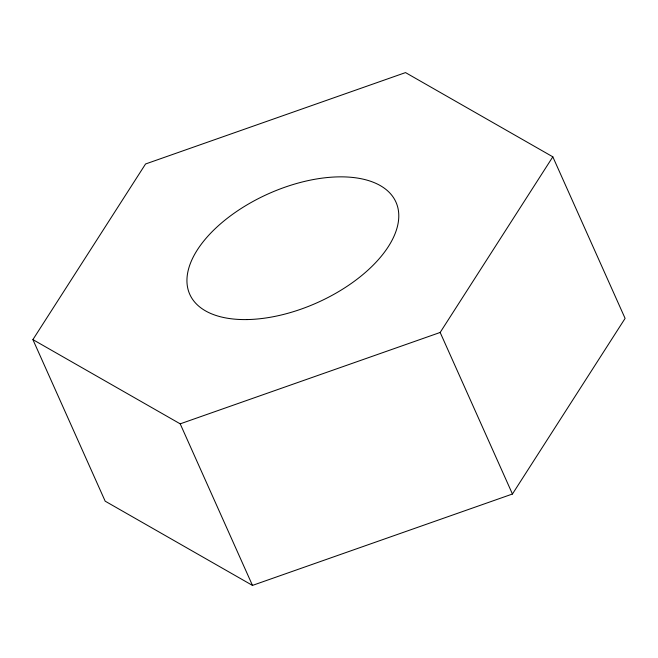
<?xml version="1.0" encoding="UTF-8"?>
<svg xmlns="http://www.w3.org/2000/svg" width="658" height="658" viewBox="0 0 658 658"><rect width="100%" height="100%" fill="white"/><g stroke="black" fill="none" stroke-linecap="round" stroke-linejoin="round"><path stroke-width="0.99" d="M32.9 339.61L145.558 163.982L405.525 72.594L552.827 156.826L625.1 318.39L512.442 494.018L252.475 585.406L105.173 501.174L32.9 339.61L180.202 423.842L252.475 585.406M180.202 423.842L440.169 332.454L552.827 156.826M440.169 332.454L512.442 494.018M247.095 319.566A112.929 59.672 -24.1 0 0 398.477 211.086A112.929 59.672 -24.1 0 0 233.022 213.998A112.929 59.672 -24.1 0 0 247.095 319.566"/></g></svg>
